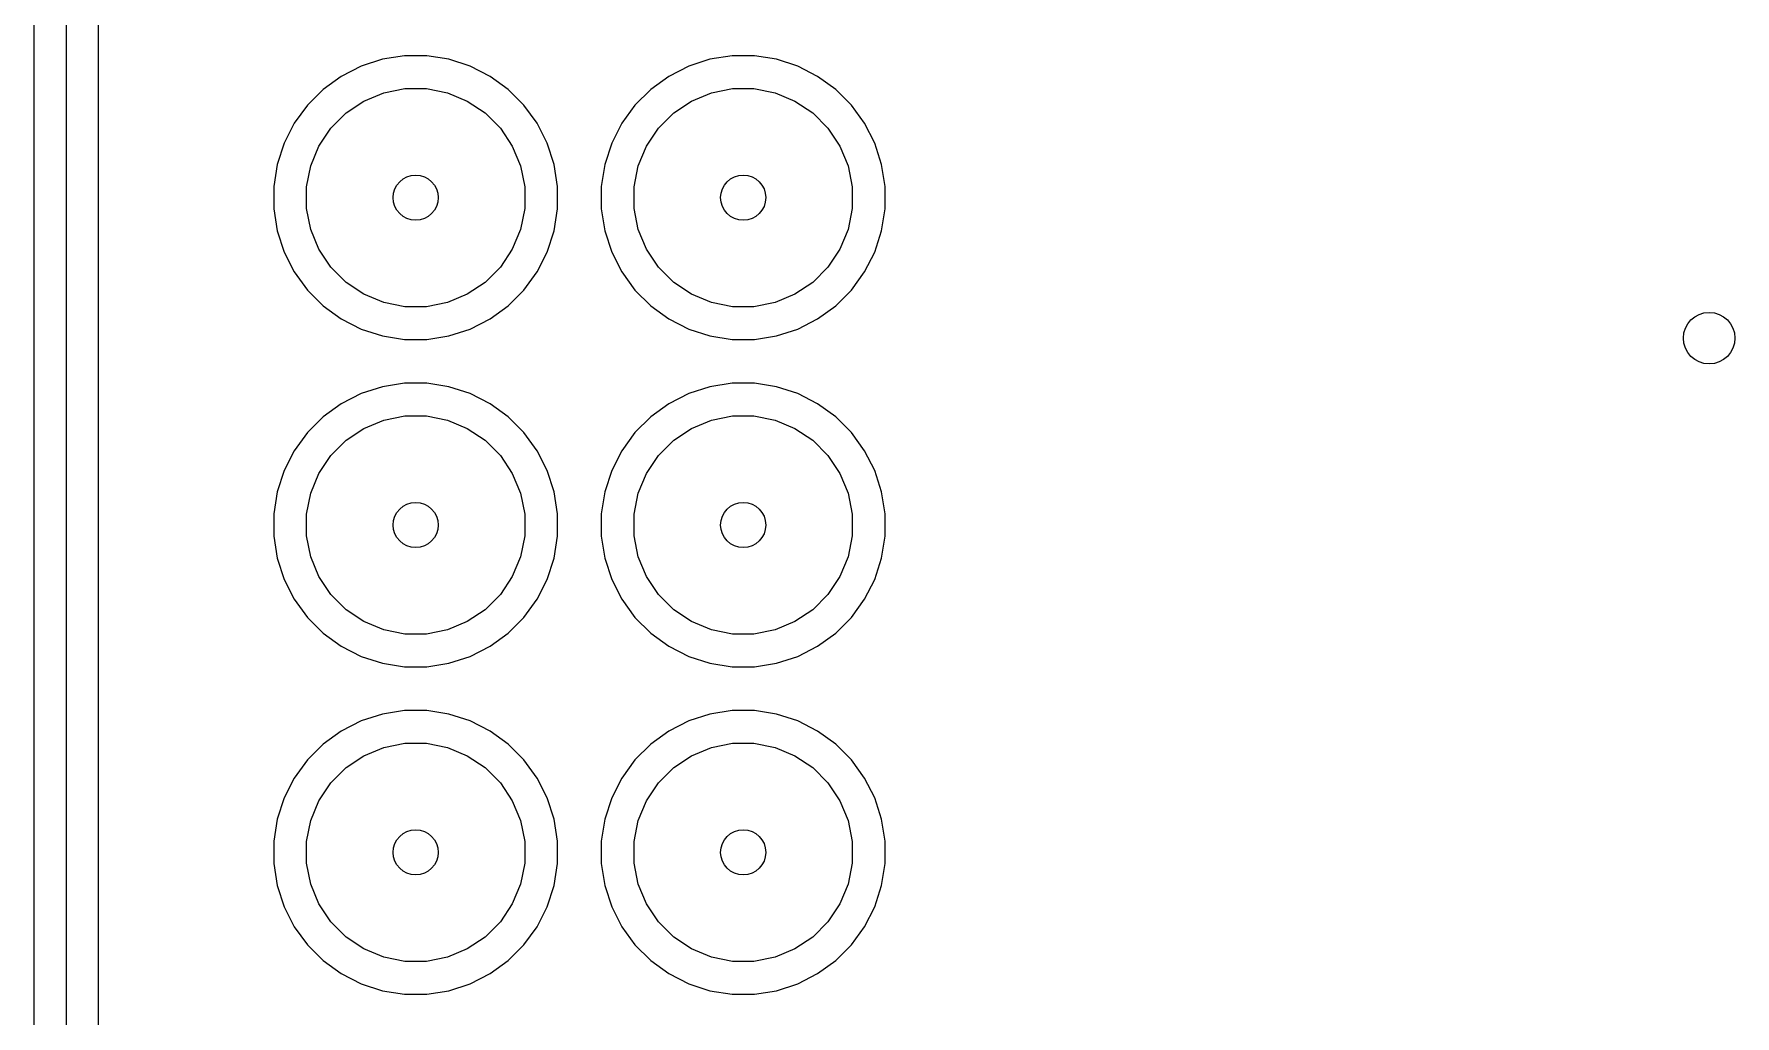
# Model space of a CAD drawing. Extents: x 0 to 130, y -140 to 0.
# Drawn here: x 39.51 to 52.7, y -66.26 to -58.64 of the extents above; entities that cross this region are included whole.
import ezdxf

# ---------------------------------------------------------------- set-up
doc = ezdxf.new("R2010")
doc.units = 0
doc.layers.add('BLACK', color=7, linetype='CONTINUOUS')

msp = doc.modelspace()

# ---------------------------------------------------------------- linework, layer by layer
at = {"layer": 'BLACK', "linetype": 'CONTINUOUS'}
for p, q in [((39.511, -69.399851), (39.511, -51.742396)), ((39.761, -51.794172), (39.761, -69.348074)), ((40.0115, -59.823385), (40.0115, -57.283385)), ((42.383386, -58.8095), (42.212297, -58.836597)), ((42.383389, -58.8095), (42.383386, -58.8095)), ((42.556611, -58.8095), (42.383389, -58.8095)), ((42.556614, -58.8095), (42.556611, -58.8095)), ((42.727702, -58.836597), (42.556614, -58.8095)), ((44.923386, -58.8095), (44.752297, -58.836597)), ((44.923389, -58.8095), (44.923386, -58.8095)), ((45.096611, -58.8095), (44.923389, -58.8095)), ((45.096614, -58.8095), (45.096611, -58.8095)), ((45.267702, -58.836597), (45.096614, -58.8095)), ((42.047558, -58.890125), (41.893214, -58.968766)), ((42.047561, -58.890123), (42.047558, -58.890125)), ((42.212293, -58.836598), (42.047561, -58.890123)), ((42.212297, -58.836597), (42.212293, -58.836598)), ((42.727706, -58.836598), (42.727702, -58.836597)), ((42.892438, -58.890123), (42.727706, -58.836598)), ((42.892441, -58.890125), (42.892438, -58.890123)), ((43.046785, -58.968766), (42.892441, -58.890125)), ((44.587558, -58.890125), (44.433214, -58.968766)), ((44.587561, -58.890123), (44.587558, -58.890125)), ((44.752293, -58.836598), (44.587561, -58.890123)), ((44.752297, -58.836597), (44.752293, -58.836598)), ((45.267706, -58.836598), (45.267702, -58.836597)), ((45.432438, -58.890123), (45.267706, -58.836598)), ((45.432441, -58.890125), (45.432438, -58.890123)), ((45.586785, -58.968766), (45.432441, -58.890125)), ((41.753073, -59.070585), (41.630585, -59.193073)), ((41.893214, -58.968766), (41.753073, -59.070585)), ((42.223258, -59.096601), (42.386685, -59.064093)), ((42.386685, -59.064093), (42.553315, -59.064093)), ((42.553315, -59.064093), (42.716742, -59.096601)), ((43.046787, -58.968767), (43.046785, -58.968766)), ((43.046788, -58.968768), (43.046787, -58.968767)), ((43.186928, -59.070586), (43.046788, -58.968768)), ((43.309414, -59.193072), (43.186928, -59.070586)), ((44.293073, -59.070585), (44.170585, -59.193073)), ((44.433214, -58.968766), (44.293073, -59.070585)), ((44.763258, -59.096601), (44.926685, -59.064093)), ((44.926685, -59.064093), (45.093315, -59.064093)), ((45.093315, -59.064093), (45.256742, -59.096601)), ((45.586787, -58.968767), (45.586785, -58.968766)), ((45.586788, -58.968768), (45.586787, -58.968767)), ((45.726928, -59.070586), (45.586788, -58.968768)), ((45.849414, -59.193072), (45.726928, -59.070586)), ((41.630585, -59.193073), (41.528766, -59.333214)), ((41.930766, -59.252941), (42.069313, -59.160367)), ((42.069313, -59.160367), (42.223258, -59.096601)), ((42.716742, -59.096601), (42.870687, -59.160367)), ((42.870687, -59.160367), (43.009234, -59.252941)), ((43.411232, -59.333212), (43.309414, -59.193072)), ((44.170585, -59.193073), (44.068766, -59.333214)), ((44.470766, -59.252941), (44.609313, -59.160367)), ((44.609313, -59.160367), (44.763258, -59.096601)), ((45.256742, -59.096601), (45.410687, -59.160367)), ((45.410687, -59.160367), (45.549234, -59.252941)), ((45.951232, -59.333212), (45.849414, -59.193072)), ((41.528766, -59.333214), (41.450125, -59.487558)), ((41.812941, -59.370766), (41.930766, -59.252941)), ((43.009234, -59.252941), (43.127059, -59.370766)), ((43.489873, -59.487555), (43.411232, -59.333212)), ((44.068766, -59.333214), (43.990125, -59.487558)), ((44.352941, -59.370766), (44.470766, -59.252941)), ((45.549234, -59.252941), (45.667059, -59.370766)), ((46.029873, -59.487555), (45.951232, -59.333212)), ((41.720367, -59.509313), (41.812941, -59.370766)), ((43.127059, -59.370766), (43.219633, -59.509313)), ((44.260367, -59.509313), (44.352941, -59.370766)), ((45.667059, -59.370766), (45.759633, -59.509313)), ((41.450123, -59.487561), (41.396598, -59.652293)), ((41.450125, -59.487558), (41.450123, -59.487561)), ((41.656601, -59.663258), (41.720367, -59.509313)), ((43.219633, -59.509313), (43.283399, -59.663258)), ((43.489873, -59.487557), (43.489873, -59.487555)), ((43.489874, -59.487558), (43.489873, -59.487557)), ((43.489876, -59.487561), (43.489874, -59.487558)), ((43.543401, -59.652293), (43.489876, -59.487561)), ((43.990123, -59.487561), (43.936598, -59.652293)), ((43.990125, -59.487558), (43.990123, -59.487561)), ((44.196601, -59.663258), (44.260367, -59.509313)), ((45.759633, -59.509313), (45.823399, -59.663258)), ((46.029873, -59.487557), (46.029873, -59.487555)), ((46.029874, -59.487558), (46.029873, -59.487557)), ((46.029876, -59.487561), (46.029874, -59.487558)), ((46.083401, -59.652293), (46.029876, -59.487561)), ((41.396597, -59.652297), (41.3695, -59.823385)), ((41.396598, -59.652293), (41.396597, -59.652297)), ((41.624093, -59.826685), (41.656601, -59.663258)), ((43.283399, -59.663258), (43.315907, -59.826685)), ((43.543402, -59.652297), (43.543401, -59.652293)), ((43.5705, -59.823385), (43.543402, -59.652297)), ((43.936597, -59.652297), (43.9095, -59.823385)), ((43.936598, -59.652293), (43.936597, -59.652297)), ((44.164093, -59.826685), (44.196601, -59.663258)), ((45.823399, -59.663258), (45.855907, -59.826685)), ((46.083402, -59.652297), (46.083401, -59.652293)), ((46.1105, -59.823385), (46.083402, -59.652297)), ((40.0115, -62.363385), (40.0115, -59.823385)), ((41.3695, -59.823385), (41.3695, -59.996614)), ((41.624093, -59.993315), (41.624093, -59.826685)), ((43.315907, -59.826685), (43.315907, -59.993315)), ((43.5705, -59.996614), (43.5705, -59.823385)), ((43.9095, -59.823385), (43.9095, -59.996614)), ((44.164093, -59.993315), (44.164093, -59.826685)), ((45.855907, -59.826685), (45.855907, -59.993315)), ((46.1105, -59.996614), (46.1105, -59.823385)), ((41.3695, -59.996614), (41.396597, -60.167702)), ((41.656601, -60.156742), (41.624093, -59.993315)), ((43.315907, -59.993315), (43.283399, -60.156742)), ((43.543402, -60.167702), (43.5705, -59.996614)), ((43.9095, -59.996614), (43.936597, -60.167702)), ((44.196601, -60.156742), (44.164093, -59.993315)), ((45.855907, -59.993315), (45.823399, -60.156742)), ((46.083402, -60.167702), (46.1105, -59.996614)), ((41.396597, -60.167702), (41.396598, -60.167706)), ((41.396598, -60.167706), (41.450123, -60.332438)), ((41.720367, -60.310687), (41.656601, -60.156742)), ((43.283399, -60.156742), (43.219633, -60.310687)), ((43.489876, -60.332438), (43.543401, -60.167706)), ((43.543401, -60.167706), (43.543402, -60.167702)), ((43.936597, -60.167702), (43.936598, -60.167706)), ((43.936598, -60.167706), (43.990123, -60.332438)), ((44.260367, -60.310687), (44.196601, -60.156742)), ((45.823399, -60.156742), (45.759633, -60.310687)), ((46.029876, -60.332438), (46.083401, -60.167706)), ((46.083401, -60.167706), (46.083402, -60.167702)), ((41.450123, -60.332438), (41.450125, -60.332441)), ((41.450125, -60.332441), (41.450126, -60.332444)), ((41.450126, -60.332444), (41.450127, -60.332445)), ((41.450127, -60.332445), (41.528768, -60.486788)), ((41.812941, -60.449234), (41.720367, -60.310687)), ((43.219633, -60.310687), (43.127059, -60.449234)), ((43.411232, -60.486788), (43.489873, -60.332445)), ((43.489873, -60.332445), (43.489874, -60.33244)), ((43.489874, -60.33244), (43.489876, -60.332438)), ((43.990123, -60.332438), (43.990125, -60.332441)), ((43.990125, -60.332441), (43.990126, -60.332444)), ((43.990126, -60.332444), (43.990127, -60.332445)), ((43.990127, -60.332445), (44.068768, -60.486788)), ((44.352941, -60.449234), (44.260367, -60.310687)), ((45.759633, -60.310687), (45.667059, -60.449234)), ((45.951232, -60.486788), (46.029873, -60.332445)), ((46.029873, -60.332445), (46.029874, -60.33244)), ((46.029874, -60.33244), (46.029876, -60.332438)), ((41.528768, -60.486788), (41.630586, -60.626928)), ((41.930766, -60.567059), (41.812941, -60.449234)), ((43.127059, -60.449234), (43.009234, -60.567059)), ((43.309414, -60.626928), (43.411232, -60.486788)), ((44.068768, -60.486788), (44.170586, -60.626928)), ((44.470766, -60.567059), (44.352941, -60.449234)), ((45.667059, -60.449234), (45.549234, -60.567059)), ((45.849414, -60.626928), (45.951232, -60.486788)), ((41.630586, -60.626928), (41.753072, -60.749414)), ((42.069313, -60.659633), (41.930766, -60.567059)), ((42.223258, -60.723399), (42.069313, -60.659633)), ((42.870687, -60.659633), (42.716742, -60.723399)), ((43.009234, -60.567059), (42.870687, -60.659633)), ((43.186928, -60.749414), (43.309414, -60.626928)), ((44.170586, -60.626928), (44.293072, -60.749414)), ((44.609313, -60.659633), (44.470766, -60.567059)), ((44.763258, -60.723399), (44.609313, -60.659633)), ((45.410687, -60.659633), (45.256742, -60.723399)), ((45.549234, -60.567059), (45.410687, -60.659633)), ((45.726928, -60.749414), (45.849414, -60.626928)), ((41.753072, -60.749414), (41.893212, -60.851232)), ((42.386685, -60.755907), (42.223258, -60.723399)), ((42.553315, -60.755907), (42.386685, -60.755907)), ((42.716742, -60.723399), (42.553315, -60.755907)), ((43.046788, -60.851232), (43.186928, -60.749414)), ((44.293072, -60.749414), (44.433212, -60.851232)), ((44.926685, -60.755907), (44.763258, -60.723399)), ((45.093315, -60.755907), (44.926685, -60.755907)), ((45.256742, -60.723399), (45.093315, -60.755907)), ((45.586788, -60.851232), (45.726928, -60.749414)), ((41.893212, -60.851232), (42.047555, -60.929873)), ((42.047555, -60.929873), (42.047557, -60.929873)), ((42.047557, -60.929873), (42.047558, -60.929874)), ((42.047558, -60.929874), (42.047561, -60.929876)), ((42.047561, -60.929876), (42.212293, -60.983401)), ((42.727706, -60.983401), (42.892438, -60.929876)), ((42.892438, -60.929876), (42.89244, -60.929874)), ((42.89244, -60.929874), (42.892445, -60.929873)), ((42.892445, -60.929873), (43.046788, -60.851232)), ((44.433212, -60.851232), (44.587555, -60.929873)), ((44.587555, -60.929873), (44.587557, -60.929873)), ((44.587557, -60.929873), (44.587558, -60.929874)), ((44.587558, -60.929874), (44.587561, -60.929876)), ((44.587561, -60.929876), (44.752293, -60.983401)), ((45.267706, -60.983401), (45.432438, -60.929876)), ((45.432438, -60.929876), (45.43244, -60.929874)), ((45.43244, -60.929874), (45.432445, -60.929873)), ((45.432445, -60.929873), (45.586788, -60.851232)), ((42.212293, -60.983401), (42.212297, -60.983402)), ((42.212297, -60.983402), (42.383386, -61.0105)), ((42.383386, -61.0105), (42.383389, -61.0105)), ((42.383389, -61.0105), (42.556614, -61.0105)), ((42.556614, -61.0105), (42.727702, -60.983402)), ((42.727702, -60.983402), (42.727706, -60.983401)), ((44.752293, -60.983401), (44.752297, -60.983402)), ((44.752297, -60.983402), (44.923386, -61.0105)), ((44.923386, -61.0105), (44.923389, -61.0105)), ((44.923389, -61.0105), (45.096614, -61.0105)), ((45.096614, -61.0105), (45.267702, -60.983402)), ((45.267702, -60.983402), (45.267706, -60.983401)), ((42.047558, -61.430125), (41.893214, -61.508766)), ((42.047561, -61.430123), (42.047558, -61.430125)), ((42.212293, -61.376598), (42.047561, -61.430123)), ((42.212297, -61.376597), (42.212293, -61.376598)), ((42.383386, -61.3495), (42.212297, -61.376597)), ((42.383389, -61.3495), (42.383386, -61.3495)), ((42.556611, -61.3495), (42.383389, -61.3495)), ((42.556614, -61.3495), (42.556611, -61.3495)), ((42.727702, -61.376597), (42.556614, -61.3495)), ((42.727706, -61.376598), (42.727702, -61.376597)), ((42.892438, -61.430123), (42.727706, -61.376598)), ((42.892441, -61.430125), (42.892438, -61.430123)), ((43.046785, -61.508766), (42.892441, -61.430125)), ((44.587558, -61.430125), (44.433214, -61.508766)), ((44.587561, -61.430123), (44.587558, -61.430125)), ((44.752293, -61.376598), (44.587561, -61.430123)), ((44.752297, -61.376597), (44.752293, -61.376598)), ((44.923386, -61.3495), (44.752297, -61.376597)), ((44.923389, -61.3495), (44.923386, -61.3495)), ((45.096611, -61.3495), (44.923389, -61.3495)), ((45.096614, -61.3495), (45.096611, -61.3495)), ((45.267702, -61.376597), (45.096614, -61.3495)), ((45.267706, -61.376598), (45.267702, -61.376597)), ((45.432438, -61.430123), (45.267706, -61.376598)), ((45.432441, -61.430125), (45.432438, -61.430123)), ((45.586785, -61.508766), (45.432441, -61.430125)), ((41.893214, -61.508766), (41.753073, -61.610585)), ((43.046787, -61.508767), (43.046785, -61.508766)), ((43.046788, -61.508768), (43.046787, -61.508767)), ((43.186928, -61.610586), (43.046788, -61.508768)), ((44.433214, -61.508766), (44.293073, -61.610585)), ((45.586787, -61.508767), (45.586785, -61.508766)), ((45.586788, -61.508768), (45.586787, -61.508767)), ((45.726928, -61.610586), (45.586788, -61.508768)), ((41.753073, -61.610585), (41.630585, -61.733073)), ((41.930766, -61.792941), (42.069313, -61.700367)), ((42.069313, -61.700367), (42.223258, -61.636601)), ((42.223258, -61.636601), (42.386685, -61.604093)), ((42.386685, -61.604093), (42.553315, -61.604093)), ((42.553315, -61.604093), (42.716742, -61.636601)), ((42.716742, -61.636601), (42.870687, -61.700367)), ((42.870687, -61.700367), (43.009234, -61.792941)), ((43.309414, -61.733072), (43.186928, -61.610586)), ((44.293073, -61.610585), (44.170585, -61.733073)), ((44.470766, -61.792941), (44.609313, -61.700367)), ((44.609313, -61.700367), (44.763258, -61.636601)), ((44.763258, -61.636601), (44.926685, -61.604093)), ((44.926685, -61.604093), (45.093315, -61.604093)), ((45.093315, -61.604093), (45.256742, -61.636601)), ((45.256742, -61.636601), (45.410687, -61.700367)), ((45.410687, -61.700367), (45.549234, -61.792941)), ((45.849414, -61.733072), (45.726928, -61.610586)), ((41.630585, -61.733073), (41.528766, -61.873214)), ((41.812941, -61.910766), (41.930766, -61.792941)), ((43.009234, -61.792941), (43.127059, -61.910766)), ((43.411232, -61.873212), (43.309414, -61.733072)), ((44.170585, -61.733073), (44.068766, -61.873214)), ((44.352941, -61.910766), (44.470766, -61.792941)), ((45.549234, -61.792941), (45.667059, -61.910766)), ((45.951232, -61.873212), (45.849414, -61.733072)), ((41.528766, -61.873214), (41.450125, -62.027558)), ((41.720367, -62.049313), (41.812941, -61.910766)), ((43.127059, -61.910766), (43.219633, -62.049313)), ((43.489873, -62.027555), (43.411232, -61.873212)), ((44.068766, -61.873214), (43.990125, -62.027558)), ((44.260367, -62.049313), (44.352941, -61.910766)), ((45.667059, -61.910766), (45.759633, -62.049313)), ((46.029873, -62.027555), (45.951232, -61.873212)), ((41.450123, -62.027561), (41.396598, -62.192293)), ((41.450125, -62.027558), (41.450123, -62.027561)), ((41.656601, -62.203258), (41.720367, -62.049313)), ((43.219633, -62.049313), (43.283399, -62.203258)), ((43.489873, -62.027557), (43.489873, -62.027555)), ((43.489874, -62.027558), (43.489873, -62.027557)), ((43.489876, -62.027561), (43.489874, -62.027558)), ((43.543401, -62.192293), (43.489876, -62.027561)), ((43.990123, -62.027561), (43.936598, -62.192293)), ((43.990125, -62.027558), (43.990123, -62.027561)), ((44.196601, -62.203258), (44.260367, -62.049313)), ((45.759633, -62.049313), (45.823399, -62.203258)), ((46.029873, -62.027557), (46.029873, -62.027555)), ((46.029874, -62.027558), (46.029873, -62.027557)), ((46.029876, -62.027561), (46.029874, -62.027558)), ((46.083401, -62.192293), (46.029876, -62.027561)), ((41.396597, -62.192297), (41.3695, -62.363385)), ((41.396598, -62.192293), (41.396597, -62.192297)), ((41.624093, -62.366685), (41.656601, -62.203258)), ((43.283399, -62.203258), (43.315907, -62.366685)), ((43.543402, -62.192297), (43.543401, -62.192293)), ((43.5705, -62.363385), (43.543402, -62.192297)), ((43.936597, -62.192297), (43.9095, -62.363385)), ((43.936598, -62.192293), (43.936597, -62.192297)), ((44.164093, -62.366685), (44.196601, -62.203258)), ((45.823399, -62.203258), (45.855907, -62.366685)), ((46.083402, -62.192297), (46.083401, -62.192293)), ((46.1105, -62.363385), (46.083402, -62.192297)), ((40.0115, -64.903385), (40.0115, -62.363385)), ((41.3695, -62.363385), (41.3695, -62.536614)), ((41.624093, -62.533315), (41.624093, -62.366685)), ((43.315907, -62.366685), (43.315907, -62.533315)), ((43.5705, -62.536614), (43.5705, -62.363385)), ((43.9095, -62.363385), (43.9095, -62.536614)), ((44.164093, -62.533315), (44.164093, -62.366685)), ((45.855907, -62.366685), (45.855907, -62.533315)), ((46.1105, -62.536614), (46.1105, -62.363385)), ((41.3695, -62.536614), (41.396597, -62.707702)), ((41.656601, -62.696742), (41.624093, -62.533315)), ((43.315907, -62.533315), (43.283399, -62.696742)), ((43.543402, -62.707702), (43.5705, -62.536614)), ((43.9095, -62.536614), (43.936597, -62.707702)), ((44.196601, -62.696742), (44.164093, -62.533315)), ((45.855907, -62.533315), (45.823399, -62.696742)), ((46.083402, -62.707702), (46.1105, -62.536614)), ((41.396597, -62.707702), (41.396598, -62.707706)), ((41.396598, -62.707706), (41.450123, -62.872438)), ((41.720367, -62.850687), (41.656601, -62.696742)), ((43.283399, -62.696742), (43.219633, -62.850687)), ((43.489876, -62.872438), (43.543401, -62.707706)), ((43.543401, -62.707706), (43.543402, -62.707702)), ((43.936597, -62.707702), (43.936598, -62.707706)), ((43.936598, -62.707706), (43.990123, -62.872438)), ((44.260367, -62.850687), (44.196601, -62.696742)), ((45.823399, -62.696742), (45.759633, -62.850687)), ((46.029876, -62.872438), (46.083401, -62.707706)), ((46.083401, -62.707706), (46.083402, -62.707702)), ((41.450123, -62.872438), (41.450125, -62.872441)), ((41.450125, -62.872441), (41.450126, -62.872444)), ((41.450126, -62.872444), (41.450127, -62.872445)), ((41.450127, -62.872445), (41.528768, -63.026788)), ((41.812941, -62.989234), (41.720367, -62.850687)), ((43.219633, -62.850687), (43.127059, -62.989234)), ((43.411232, -63.026788), (43.489873, -62.872445)), ((43.489873, -62.872445), (43.489874, -62.87244)), ((43.489874, -62.87244), (43.489876, -62.872438)), ((43.990123, -62.872438), (43.990125, -62.872441)), ((43.990125, -62.872441), (43.990126, -62.872444)), ((43.990126, -62.872444), (43.990127, -62.872445)), ((43.990127, -62.872445), (44.068768, -63.026788)), ((44.352941, -62.989234), (44.260367, -62.850687)), ((45.759633, -62.850687), (45.667059, -62.989234)), ((45.951232, -63.026788), (46.029873, -62.872445)), ((46.029873, -62.872445), (46.029874, -62.87244)), ((46.029874, -62.87244), (46.029876, -62.872438)), ((41.528768, -63.026788), (41.630586, -63.166928)), ((41.930766, -63.107059), (41.812941, -62.989234)), ((43.127059, -62.989234), (43.009234, -63.107059)), ((43.309414, -63.166928), (43.411232, -63.026788)), ((44.068768, -63.026788), (44.170586, -63.166928)), ((44.470766, -63.107059), (44.352941, -62.989234)), ((45.667059, -62.989234), (45.549234, -63.107059)), ((45.849414, -63.166928), (45.951232, -63.026788)), ((41.630586, -63.166928), (41.753072, -63.289414)), ((42.069313, -63.199633), (41.930766, -63.107059)), ((43.009234, -63.107059), (42.870687, -63.199633)), ((43.186928, -63.289414), (43.309414, -63.166928)), ((44.170586, -63.166928), (44.293072, -63.289414)), ((44.609313, -63.199633), (44.470766, -63.107059)), ((45.549234, -63.107059), (45.410687, -63.199633)), ((45.726928, -63.289414), (45.849414, -63.166928)), ((41.753072, -63.289414), (41.893212, -63.391232)), ((42.223258, -63.263399), (42.069313, -63.199633)), ((42.386685, -63.295907), (42.223258, -63.263399)), ((42.553315, -63.295907), (42.386685, -63.295907)), ((42.716742, -63.263399), (42.553315, -63.295907)), ((42.870687, -63.199633), (42.716742, -63.263399)), ((43.046788, -63.391232), (43.186928, -63.289414)), ((44.293072, -63.289414), (44.433212, -63.391232)), ((44.763258, -63.263399), (44.609313, -63.199633)), ((44.926685, -63.295907), (44.763258, -63.263399)), ((45.093315, -63.295907), (44.926685, -63.295907)), ((45.256742, -63.263399), (45.093315, -63.295907)), ((45.410687, -63.199633), (45.256742, -63.263399)), ((45.586788, -63.391232), (45.726928, -63.289414)), ((41.893212, -63.391232), (42.047555, -63.469873)), ((42.892445, -63.469873), (43.046788, -63.391232)), ((44.433212, -63.391232), (44.587555, -63.469873)), ((45.432445, -63.469873), (45.586788, -63.391232)), ((42.047555, -63.469873), (42.047557, -63.469873)), ((42.047557, -63.469873), (42.047558, -63.469874)), ((42.047558, -63.469874), (42.047561, -63.469876)), ((42.047561, -63.469876), (42.212293, -63.523401)), ((42.212293, -63.523401), (42.212297, -63.523402)), ((42.212297, -63.523402), (42.383386, -63.5505)), ((42.383386, -63.5505), (42.383389, -63.5505)), ((42.383389, -63.5505), (42.556614, -63.5505)), ((42.556614, -63.5505), (42.727702, -63.523402)), ((42.727702, -63.523402), (42.727706, -63.523401)), ((42.727706, -63.523401), (42.892438, -63.469876)), ((42.892438, -63.469876), (42.89244, -63.469874)), ((42.89244, -63.469874), (42.892445, -63.469873)), ((44.587555, -63.469873), (44.587557, -63.469873)), ((44.587557, -63.469873), (44.587558, -63.469874)), ((44.587558, -63.469874), (44.587561, -63.469876)), ((44.587561, -63.469876), (44.752293, -63.523401)), ((44.752293, -63.523401), (44.752297, -63.523402)), ((44.752297, -63.523402), (44.923386, -63.5505)), ((44.923386, -63.5505), (44.923389, -63.5505)), ((44.923389, -63.5505), (45.096614, -63.5505)), ((45.096614, -63.5505), (45.267702, -63.523402)), ((45.267702, -63.523402), (45.267706, -63.523401)), ((45.267706, -63.523401), (45.432438, -63.469876)), ((45.432438, -63.469876), (45.43244, -63.469874)), ((45.43244, -63.469874), (45.432445, -63.469873)), ((42.212293, -63.916598), (42.047561, -63.970123)), ((42.212297, -63.916597), (42.212293, -63.916598)), ((42.383386, -63.8895), (42.212297, -63.916597)), ((42.383389, -63.8895), (42.383386, -63.8895)), ((42.556611, -63.8895), (42.383389, -63.8895)), ((42.556614, -63.8895), (42.556611, -63.8895)), ((42.727702, -63.916597), (42.556614, -63.8895)), ((42.727706, -63.916598), (42.727702, -63.916597)), ((42.892438, -63.970123), (42.727706, -63.916598)), ((44.752293, -63.916598), (44.587561, -63.970123)), ((44.752297, -63.916597), (44.752293, -63.916598)), ((44.923386, -63.8895), (44.752297, -63.916597)), ((44.923389, -63.8895), (44.923386, -63.8895)), ((45.096611, -63.8895), (44.923389, -63.8895)), ((45.096614, -63.8895), (45.096611, -63.8895)), ((45.267702, -63.916597), (45.096614, -63.8895)), ((45.267706, -63.916598), (45.267702, -63.916597)), ((45.432438, -63.970123), (45.267706, -63.916598)), ((41.893214, -64.048766), (41.753073, -64.150585)), ((42.047558, -63.970125), (41.893214, -64.048766)), ((42.047561, -63.970123), (42.047558, -63.970125)), ((42.892441, -63.970125), (42.892438, -63.970123)), ((43.046785, -64.048766), (42.892441, -63.970125)), ((43.046787, -64.048767), (43.046785, -64.048766)), ((43.046788, -64.048768), (43.046787, -64.048767)), ((43.186928, -64.150586), (43.046788, -64.048768)), ((44.433214, -64.048766), (44.293073, -64.150585)), ((44.587558, -63.970125), (44.433214, -64.048766)), ((44.587561, -63.970123), (44.587558, -63.970125)), ((45.432441, -63.970125), (45.432438, -63.970123)), ((45.586785, -64.048766), (45.432441, -63.970125)), ((45.586787, -64.048767), (45.586785, -64.048766)), ((45.586788, -64.048768), (45.586787, -64.048767)), ((45.726928, -64.150586), (45.586788, -64.048768)), ((41.753073, -64.150585), (41.630585, -64.273073)), ((42.069313, -64.240367), (42.223258, -64.176601)), ((42.223258, -64.176601), (42.386685, -64.144093)), ((42.386685, -64.144093), (42.553315, -64.144093)), ((42.553315, -64.144093), (42.716742, -64.176601)), ((42.716742, -64.176601), (42.870687, -64.240367)), ((43.309414, -64.273072), (43.186928, -64.150586)), ((44.293073, -64.150585), (44.170585, -64.273073)), ((44.609313, -64.240367), (44.763258, -64.176601)), ((44.763258, -64.176601), (44.926685, -64.144093)), ((44.926685, -64.144093), (45.093315, -64.144093)), ((45.093315, -64.144093), (45.256742, -64.176601)), ((45.256742, -64.176601), (45.410687, -64.240367)), ((45.849414, -64.273072), (45.726928, -64.150586)), ((41.630585, -64.273073), (41.528766, -64.413214)), ((41.812941, -64.450766), (41.930766, -64.332941)), ((41.930766, -64.332941), (42.069313, -64.240367)), ((42.870687, -64.240367), (43.009234, -64.332941)), ((43.009234, -64.332941), (43.127059, -64.450766)), ((43.411232, -64.413212), (43.309414, -64.273072)), ((44.170585, -64.273073), (44.068766, -64.413214)), ((44.352941, -64.450766), (44.470766, -64.332941)), ((44.470766, -64.332941), (44.609313, -64.240367)), ((45.410687, -64.240367), (45.549234, -64.332941)), ((45.549234, -64.332941), (45.667059, -64.450766)), ((45.951232, -64.413212), (45.849414, -64.273072)), ((41.528766, -64.413214), (41.450125, -64.567558)), ((41.720367, -64.589313), (41.812941, -64.450766)), ((43.127059, -64.450766), (43.219633, -64.589313)), ((43.489873, -64.567555), (43.411232, -64.413212)), ((44.068766, -64.413214), (43.990125, -64.567558)), ((44.260367, -64.589313), (44.352941, -64.450766)), ((45.667059, -64.450766), (45.759633, -64.589313)), ((46.029873, -64.567555), (45.951232, -64.413212)), ((41.450123, -64.567561), (41.396598, -64.732293)), ((41.450125, -64.567558), (41.450123, -64.567561)), ((41.656601, -64.743258), (41.720367, -64.589313)), ((43.219633, -64.589313), (43.283399, -64.743258)), ((43.489873, -64.567557), (43.489873, -64.567555)), ((43.489874, -64.567558), (43.489873, -64.567557)), ((43.489876, -64.567561), (43.489874, -64.567558)), ((43.543401, -64.732293), (43.489876, -64.567561)), ((43.990123, -64.567561), (43.936598, -64.732293)), ((43.990125, -64.567558), (43.990123, -64.567561)), ((44.196601, -64.743258), (44.260367, -64.589313)), ((45.759633, -64.589313), (45.823399, -64.743258)), ((46.029873, -64.567557), (46.029873, -64.567555)), ((46.029874, -64.567558), (46.029873, -64.567557)), ((46.029876, -64.567561), (46.029874, -64.567558)), ((46.083401, -64.732293), (46.029876, -64.567561)), ((41.396597, -64.732297), (41.3695, -64.903385)), ((41.396598, -64.732293), (41.396597, -64.732297)), ((41.624093, -64.906685), (41.656601, -64.743258)), ((43.283399, -64.743258), (43.315907, -64.906685)), ((43.543402, -64.732297), (43.543401, -64.732293)), ((43.5705, -64.903385), (43.543402, -64.732297)), ((43.936597, -64.732297), (43.9095, -64.903385)), ((43.936598, -64.732293), (43.936597, -64.732297)), ((44.164093, -64.906685), (44.196601, -64.743258)), ((45.823399, -64.743258), (45.855907, -64.906685)), ((46.083402, -64.732297), (46.083401, -64.732293)), ((46.1105, -64.903385), (46.083402, -64.732297)), ((40.0115, -67.443385), (40.0115, -64.903385)), ((41.3695, -64.903385), (41.3695, -65.076614)), ((41.624093, -65.073315), (41.624093, -64.906685)), ((43.315907, -64.906685), (43.315907, -65.073315)), ((43.5705, -65.076614), (43.5705, -64.903385)), ((43.9095, -64.903385), (43.9095, -65.076614)), ((44.164093, -65.073315), (44.164093, -64.906685)), ((45.855907, -64.906685), (45.855907, -65.073315)), ((46.1105, -65.076614), (46.1105, -64.903385)), ((41.3695, -65.076614), (41.396597, -65.247702)), ((41.656601, -65.236742), (41.624093, -65.073315)), ((43.315907, -65.073315), (43.283399, -65.236742)), ((43.543402, -65.247702), (43.5705, -65.076614)), ((43.9095, -65.076614), (43.936597, -65.247702)), ((44.196601, -65.236742), (44.164093, -65.073315)), ((45.855907, -65.073315), (45.823399, -65.236742)), ((46.083402, -65.247702), (46.1105, -65.076614)), ((41.396597, -65.247702), (41.396598, -65.247706)), ((41.396598, -65.247706), (41.450123, -65.412438)), ((41.720367, -65.390687), (41.656601, -65.236742)), ((43.283399, -65.236742), (43.219633, -65.390687)), ((43.489876, -65.412438), (43.543401, -65.247706)), ((43.543401, -65.247706), (43.543402, -65.247702)), ((43.936597, -65.247702), (43.936598, -65.247706)), ((43.936598, -65.247706), (43.990123, -65.412438)), ((44.260367, -65.390687), (44.196601, -65.236742)), ((45.823399, -65.236742), (45.759633, -65.390687)), ((46.029876, -65.412438), (46.083401, -65.247706)), ((46.083401, -65.247706), (46.083402, -65.247702)), ((41.450123, -65.412438), (41.450125, -65.412441)), ((41.450125, -65.412441), (41.450126, -65.412444)), ((41.450126, -65.412444), (41.450127, -65.412445)), ((41.450127, -65.412445), (41.528768, -65.566788)), ((41.812941, -65.529234), (41.720367, -65.390687)), ((43.219633, -65.390687), (43.127059, -65.529234)), ((43.411232, -65.566788), (43.489873, -65.412445)), ((43.489873, -65.412445), (43.489874, -65.41244)), ((43.489874, -65.41244), (43.489876, -65.412438)), ((43.990123, -65.412438), (43.990125, -65.412441)), ((43.990125, -65.412441), (43.990126, -65.412444)), ((43.990126, -65.412444), (43.990127, -65.412445)), ((43.990127, -65.412445), (44.068768, -65.566788)), ((44.352941, -65.529234), (44.260367, -65.390687)), ((45.759633, -65.390687), (45.667059, -65.529234)), ((45.951232, -65.566788), (46.029873, -65.412445)), ((46.029873, -65.412445), (46.029874, -65.41244)), ((46.029874, -65.41244), (46.029876, -65.412438)), ((41.930766, -65.647059), (41.812941, -65.529234)), ((43.127059, -65.529234), (43.009234, -65.647059)), ((44.470766, -65.647059), (44.352941, -65.529234)), ((45.667059, -65.529234), (45.549234, -65.647059)), ((41.528768, -65.566788), (41.630586, -65.706928)), ((42.069313, -65.739633), (41.930766, -65.647059)), ((43.009234, -65.647059), (42.870687, -65.739633)), ((43.309414, -65.706928), (43.411232, -65.566788)), ((44.068768, -65.566788), (44.170586, -65.706928)), ((44.609313, -65.739633), (44.470766, -65.647059)), ((45.549234, -65.647059), (45.410687, -65.739633)), ((45.849414, -65.706928), (45.951232, -65.566788)), ((41.630586, -65.706928), (41.753072, -65.829414)), ((42.223258, -65.803399), (42.069313, -65.739633)), ((42.386685, -65.835907), (42.223258, -65.803399)), ((42.716742, -65.803399), (42.553315, -65.835907)), ((42.870687, -65.739633), (42.716742, -65.803399)), ((43.186928, -65.829414), (43.309414, -65.706928)), ((44.170586, -65.706928), (44.293072, -65.829414)), ((44.763258, -65.803399), (44.609313, -65.739633)), ((44.926685, -65.835907), (44.763258, -65.803399)), ((45.256742, -65.803399), (45.093315, -65.835907)), ((45.410687, -65.739633), (45.256742, -65.803399)), ((45.726928, -65.829414), (45.849414, -65.706928)), ((41.753072, -65.829414), (41.893212, -65.931232)), ((41.893212, -65.931232), (42.047555, -66.009873)), ((42.553315, -65.835907), (42.386685, -65.835907)), ((42.892445, -66.009873), (43.046788, -65.931232)), ((43.046788, -65.931232), (43.186928, -65.829414)), ((44.293072, -65.829414), (44.433212, -65.931232)), ((44.433212, -65.931232), (44.587555, -66.009873)), ((45.093315, -65.835907), (44.926685, -65.835907)), ((45.432445, -66.009873), (45.586788, -65.931232)), ((45.586788, -65.931232), (45.726928, -65.829414)), ((42.047555, -66.009873), (42.047557, -66.009873)), ((42.047557, -66.009873), (42.047558, -66.009874)), ((42.047558, -66.009874), (42.047561, -66.009876)), ((42.047561, -66.009876), (42.212293, -66.063401)), ((42.212293, -66.063401), (42.212297, -66.063402)), ((42.212297, -66.063402), (42.383386, -66.0905)), ((42.556614, -66.0905), (42.727702, -66.063402)), ((42.727702, -66.063402), (42.727706, -66.063401)), ((42.727706, -66.063401), (42.892438, -66.009876)), ((42.892438, -66.009876), (42.89244, -66.009874)), ((42.89244, -66.009874), (42.892445, -66.009873)), ((44.587555, -66.009873), (44.587557, -66.009873)), ((44.587557, -66.009873), (44.587558, -66.009874)), ((44.587558, -66.009874), (44.587561, -66.009876)), ((44.587561, -66.009876), (44.752293, -66.063401)), ((44.752293, -66.063401), (44.752297, -66.063402)), ((44.752297, -66.063402), (44.923386, -66.0905)), ((45.096614, -66.0905), (45.267702, -66.063402)), ((45.267702, -66.063402), (45.267706, -66.063401)), ((45.267706, -66.063401), (45.432438, -66.009876)), ((45.432438, -66.009876), (45.43244, -66.009874)), ((45.43244, -66.009874), (45.432445, -66.009873)), ((42.383386, -66.0905), (42.383389, -66.0905)), ((42.383389, -66.0905), (42.556614, -66.0905)), ((44.923386, -66.0905), (44.923389, -66.0905)), ((44.923389, -66.0905), (45.096614, -66.0905))]:
    msp.add_line(p, q, dxfattribs=at)
at = {"layer": 'BLACK'}
for centre, radius in [((42.47, -59.91), 0.175), ((42.47, -59.91), 0.175), ((45.01, -59.91), 0.175), ((45.01, -59.91), 0.175), ((52.5, -61), 0.2), ((42.47, -62.45), 0.175), ((42.47, -62.45), 0.175), ((45.01, -62.45), 0.175), ((45.01, -62.45), 0.175), ((42.47, -64.99), 0.175), ((42.47, -64.99), 0.175), ((45.01, -64.99), 0.175), ((45.01, -64.99), 0.175)]:
    msp.add_circle(centre, radius, dxfattribs=at)
at = {"layer": 'WHITE'}
for centre in [(42.47, -59.91), (45.01, -59.91), (42.47, -62.45), (45.01, -62.45), (42.47, -64.99), (45.01, -64.99)]:
    msp.add_circle(centre, 0.175, dxfattribs=at)

doc.saveas('drawing.dxf')
